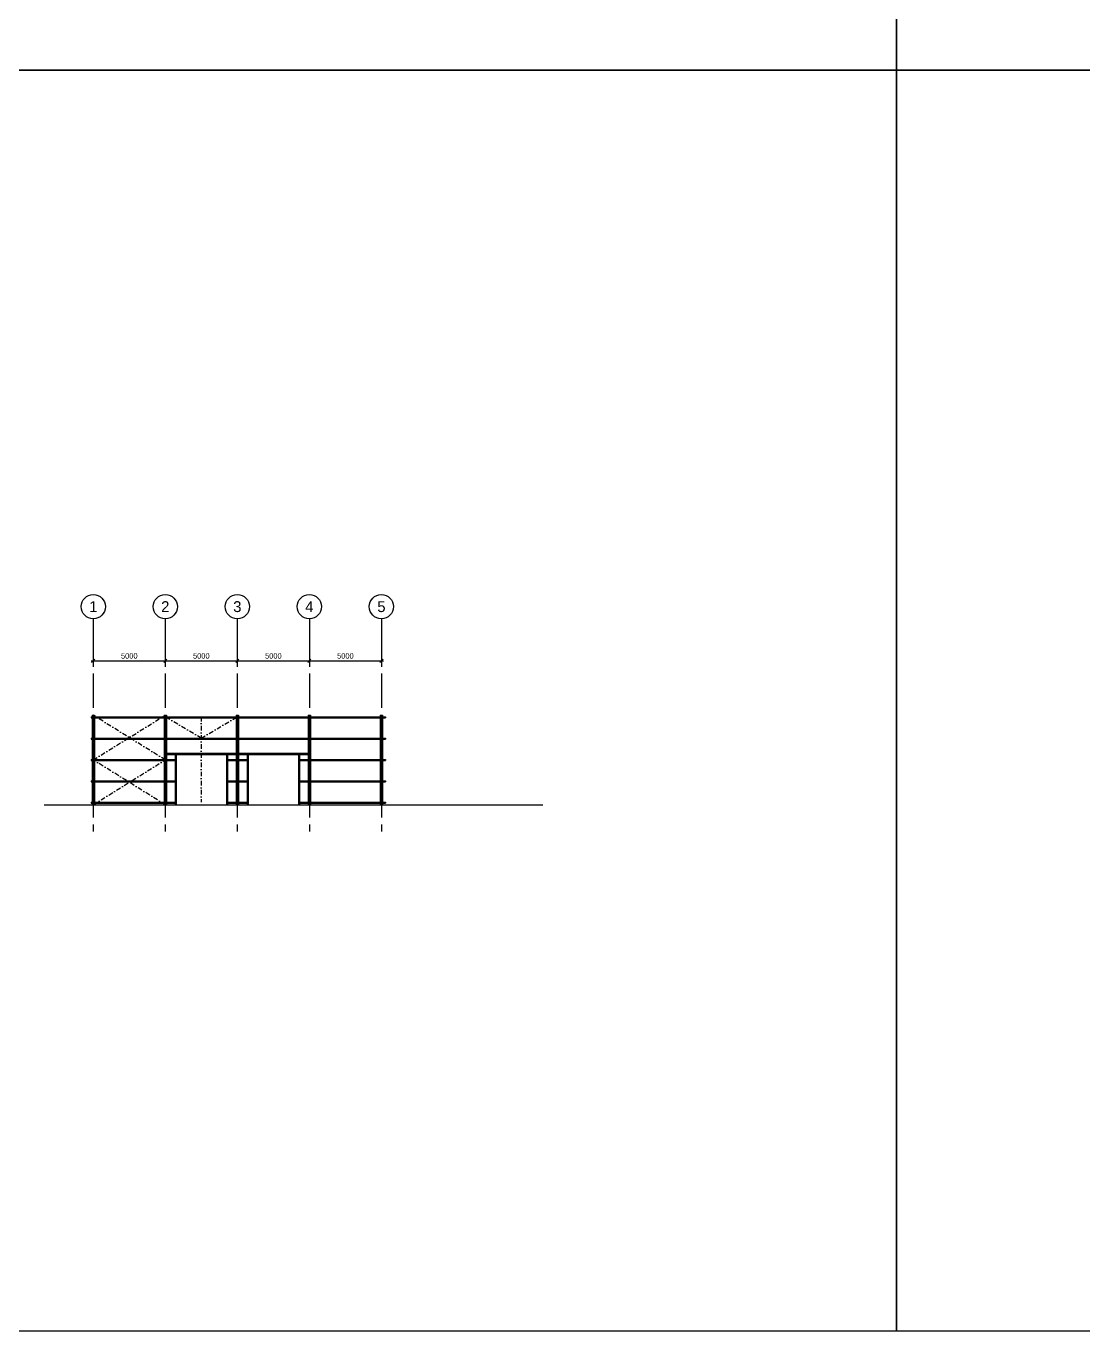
# Model space of a CAD drawing. Header units: millimetres. Extents: x 14826 to 891005, y -311366 to 56117.
# Drawn here: x 179178 to 252532, y -311366 to -220758 of the extents above; entities that cross this region are included whole.
import ezdxf
from ezdxf.enums import TextEntityAlignment as Align

# ---------------------------------------------------------------- set-up
doc = ezdxf.new("R2010")
doc.units = ezdxf.units.MM
for name, pattern in [('CENTER', [50.8, 31.75, -6.35, 6.35, -6.35]), ('DASHDOT', [25.4, 12.7, -6.35, 0, -6.35]), ('Hidden', [7.14375, 4.7625, -2.38125])]:
    doc.linetypes.add(name, pattern=pattern)
for name, color, linetype in [('AFR-STEEL SECTIONS', 3, 'Continuous'), ('AUR-CENTRELINES', 6, 'DASHDOT'), ('AUR-DIMS', 7, 'Continuous'), ('AUR-GRID CIRC', 3, 'Continuous'), ('AUR-GRID TEXT', 2, 'Continuous'), ('AUR-GRIDS', 7, 'CENTER'), ('AUR-SECTIONS', 3, 'Continuous')]:
    doc.layers.add(name, color=color, linetype=linetype)
doc.styles.add('ArialN', font='ARIALN.TTF')
doc.dimstyles.new('1-150', dxfattribs={"dimscale": 150, "dimtxt": 2.5, "dimasz": 1.5, "dimexe": 1, "dimexo": 2, "dimgap": 1, "dimtad": 1, "dimdec": 0, "dimzin": 0, "dimdsep": 46, "dimtxsty": 'Standard', "dimblk": 'OBLIQUE', "dimcen": 0, "dimdle": 1, "dimclrd": 7, "dimclre": 7, "dimclrt": 3, "dimadec": 0, "dimazin": 0, "dimtfac": 1, "dimtdec": 0, "dimtix": 1, "dimtmove": 2, "dimatfit": 0, "dimfxl": 6.5, "dimfxlon": 1, "dimtolj": 1, "dimtzin": 0, "dimarcsym": 0})

# ---------------------------------------------------------------- blocks, each defined once
blk = doc.blocks.new('_Oblique')
at = {"color": 0, "linetype": 'ByBlock', "lineweight": -2}
blk.add_line((-0.5, -0.5), (0.5, 0.5), dxfattribs=at)
blk = doc.blocks.new('*D158')
at = {"layer": 'AUR-DIMS', "color": 7, "lineweight": -2, "ltscale": 75, "transparency": 16777216}
for p, q in [((183839, -263859), (183839, -264984)), ((188839, -263859), (188839, -264984)), ((183689, -264834), (188989, -264834))]:
    blk.add_line(p, q, dxfattribs=at)
at = {"layer": 'Defpoints', "color": 0, "ltscale": 75, "transparency": 16777216}
for p in [(183839, -262290), (188839, -261912), (188839, -264834)]:
    blk.add_point(p, dxfattribs=at)
at = {"layer": 'AUR-DIMS', "color": 7, "lineweight": -2, "ltscale": 75, "transparency": 16777216, "xscale": 225, "yscale": 225, "zscale": 225, "rotation": 180}
blk.add_blockref('_Oblique', (183839, -264834), dxfattribs=at)
at = {"layer": 'AUR-DIMS', "color": 7, "lineweight": -2, "ltscale": 75, "transparency": 16777216, "xscale": 225, "yscale": 225, "zscale": 225}
blk.add_blockref('_Oblique', (188839, -264834), dxfattribs=at)
at = {"layer": 'AUR-DIMS', "color": 3, "ltscale": 75, "transparency": 16777216, "insert": (186339, -264496), "char_height": 375, "attachment_point": 5}
blk.add_mtext('\\A1;5000', dxfattribs=at)
blk = doc.blocks.new('*D159')
at = {"layer": 'AUR-DIMS', "color": 7, "lineweight": -2, "ltscale": 75, "transparency": 16777216}
for p, q in [((188839, -263859), (188839, -264984)), ((193839, -263859), (193839, -264984)), ((188689, -264834), (193989, -264834))]:
    blk.add_line(p, q, dxfattribs=at)
at = {"layer": 'Defpoints', "color": 0, "ltscale": 75, "transparency": 16777216}
for p in [(188839, -262290), (193839, -261912), (193839, -264834)]:
    blk.add_point(p, dxfattribs=at)
at = {"layer": 'AUR-DIMS', "color": 7, "lineweight": -2, "ltscale": 75, "transparency": 16777216, "xscale": 225, "yscale": 225, "zscale": 225, "rotation": 180}
blk.add_blockref('_Oblique', (188839, -264834), dxfattribs=at)
at = {"layer": 'AUR-DIMS', "color": 7, "lineweight": -2, "ltscale": 75, "transparency": 16777216, "xscale": 225, "yscale": 225, "zscale": 225}
blk.add_blockref('_Oblique', (193839, -264834), dxfattribs=at)
at = {"layer": 'AUR-DIMS', "color": 3, "ltscale": 75, "transparency": 16777216, "insert": (191339, -264496), "char_height": 375, "attachment_point": 5}
blk.add_mtext('\\A1;5000', dxfattribs=at)
blk = doc.blocks.new('*D160')
at = {"layer": 'AUR-DIMS', "color": 7, "lineweight": -2, "ltscale": 75, "transparency": 16777216}
for p, q in [((193839, -263859), (193839, -264984)), ((198839, -263859), (198839, -264984)), ((193689, -264834), (198989, -264834))]:
    blk.add_line(p, q, dxfattribs=at)
at = {"layer": 'Defpoints', "color": 0, "ltscale": 75, "transparency": 16777216}
for p in [(193839, -262290), (198839, -261912), (198839, -264834)]:
    blk.add_point(p, dxfattribs=at)
at = {"layer": 'AUR-DIMS', "color": 7, "lineweight": -2, "ltscale": 75, "transparency": 16777216, "xscale": 225, "yscale": 225, "zscale": 225, "rotation": 180}
blk.add_blockref('_Oblique', (193839, -264834), dxfattribs=at)
at = {"layer": 'AUR-DIMS', "color": 7, "lineweight": -2, "ltscale": 75, "transparency": 16777216, "xscale": 225, "yscale": 225, "zscale": 225}
blk.add_blockref('_Oblique', (198839, -264834), dxfattribs=at)
at = {"layer": 'AUR-DIMS', "color": 3, "ltscale": 75, "transparency": 16777216, "insert": (196339, -264496), "char_height": 375, "attachment_point": 5}
blk.add_mtext('\\A1;5000', dxfattribs=at)
blk = doc.blocks.new('*D168')
at = {"layer": 'AUR-DIMS', "color": 7, "lineweight": -2, "ltscale": 75, "transparency": 16777216}
for p, q in [((198839, -263859), (198839, -264984)), ((203839, -263859), (203839, -264984)), ((198689, -264834), (203989, -264834))]:
    blk.add_line(p, q, dxfattribs=at)
at = {"layer": 'Defpoints', "color": 0, "ltscale": 75, "transparency": 16777216}
for p in [(198839, -262290), (203839, -261912), (203839, -264834)]:
    blk.add_point(p, dxfattribs=at)
at = {"layer": 'AUR-DIMS', "color": 7, "lineweight": -2, "ltscale": 75, "transparency": 16777216, "xscale": 225, "yscale": 225, "zscale": 225, "rotation": 180}
blk.add_blockref('_Oblique', (198839, -264834), dxfattribs=at)
at = {"layer": 'AUR-DIMS', "color": 7, "lineweight": -2, "ltscale": 75, "transparency": 16777216, "xscale": 225, "yscale": 225, "zscale": 225}
blk.add_blockref('_Oblique', (203839, -264834), dxfattribs=at)
at = {"layer": 'AUR-DIMS', "color": 3, "ltscale": 75, "transparency": 16777216, "insert": (201339, -264496), "char_height": 375, "attachment_point": 5}
blk.add_mtext('\\A1;5000', dxfattribs=at)

msp = doc.modelspace()

# ---------------------------------------------------------------- linework, layer by layer
at = {"color": 1}
for p, q in [((183683.41348, -268720.93247), (204120.05635, -268722.1154, -4741.53384)), ((183683.41348, -268720.93247), (183683.41348, -268795.93285)), ((183683.41348, -268795.93285), (204120.05635, -268795.93285)), ((204120.05635, -268722.1154, -4741.53384), (204120.05635, -268797.11578, -4741.53384)), ((183683.41348, -270201.18447), (204120.05635, -270202.3674, -4741.53384)), ((183683.41348, -270201.18447), (183683.41348, -270276.18485)), ((183683.41348, -270276.18485), (204120.05635, -270276.18485)), ((204120.05635, -270202.3674, -4741.53384), (204120.05635, -270277.36778, -4741.53384)), ((183683.41348, -271681.43647), (189588.91382, -271681.43647)), ((183683.41348, -271681.43647), (183683.41348, -271756.43685)), ((183683.41348, -271756.43685), (189588.91382, -271756.43685)), ((189588.91382, -271329.43879), (189588.91382, -274829.43879)), ((193088.91382, -271681.43647), (194588.91382, -271681.43647)), ((193088.91382, -271756.43685), (194588.91382, -271756.43685)), ((194588.91382, -271329.43879), (194588.91382, -274829.43879)), ((198088.91382, -271681.43647), (204120.05635, -271682.6194, -4741.53384)), ((198088.91382, -271756.43685), (204120.05635, -271757.61978, -4741.53384)), ((204120.05635, -271682.6194, -4741.53384), (204120.05635, -271757.61978, -4741.53384)), ((183683.41348, -273161.68847), (189588.91382, -273161.68847)), ((183683.41348, -273161.68847), (183683.41348, -273236.68885)), ((183683.41348, -273236.68885), (189588.91382, -273236.68885)), ((193088.91382, -273161.68847), (194588.91382, -273161.68847)), ((193088.91382, -273236.68885), (194588.91382, -273236.68885)), ((198088.91382, -273161.68847), (204120.05635, -273162.8714, -4741.53384)), ((198088.91382, -273236.68885), (204120.05635, -273237.87178, -4741.53384)), ((204120.05635, -273162.8714, -4741.53384), (204120.05635, -273237.87178, -4741.53384)), ((183683.41348, -274641.9386), (189588.91382, -274641.9386)), ((183683.41348, -274641.9386), (183683.41348, -274716.93898)), ((183683.41348, -274716.93898), (189588.91382, -274716.93898)), ((193088.91382, -274641.94047), (194588.91382, -274641.94047)), ((193088.91382, -274716.94085), (194588.91382, -274716.94085)), ((198088.91382, -274641.94047), (204120.05635, -274641.94047, -4741.53384)), ((198088.91382, -274716.94085), (204120.05635, -274716.94085, -4741.53384)), ((204120.05635, -274643.1234, -4741.53384), (204120.05635, -274718.12378, -4741.53384))]:
    msp.add_line(p, q, dxfattribs=at)
for points in [[(239598.53327, -136284.53271), (26795.07721, -136284.53271), (26795.07721, -223825.06223), (239598.53327, -223825.06223)], [(369879.79872, -136284.53271), (239598.53327, -136284.53271), (239598.53327, -223825.06223), (369879.79872, -223825.06223)], [(239598.53327, -223825.06223), (26795.07721, -223825.06223), (26795.07721, -311365.59174), (239598.53327, -311365.59174)], [(369879.79872, -223825.06223), (239598.53327, -223825.06223), (239598.53327, -311365.59174), (369879.79872, -311365.59174)]]:
    msp.add_lwpolyline(points, close=True, dxfattribs=at)
at = {"layer": 'AFR-STEEL SECTIONS', "color": 3, "linetype": 'Continuous'}
for p, q in [((183753.41382, -268608.1656), (183753.41382, -274829.43879)), ((183753.41382, -268608.1656), (183924.41382, -268608.1656)), ((183924.41382, -268608.1656), (183924.41382, -274829.43879)), ((188753.41382, -268608.1656), (188753.41382, -274829.43879)), ((188753.41382, -268608.1656), (188924.41382, -268608.1656)), ((188924.41382, -268608.1656), (188924.41382, -274829.43879)), ((193753.41382, -268608.1656), (193753.41382, -274829.43879)), ((193753.41382, -268608.1656), (193924.41382, -268608.1656)), ((193924.41382, -268608.1656), (193924.41382, -274829.43879)), ((198753.41382, -268608.1656), (198753.41382, -274829.43879)), ((198753.41382, -268608.1656), (198924.41382, -268608.1656)), ((198924.41382, -268608.1656), (198924.41382, -274829.43879)), ((203753.41382, -268609.34853), (203753.41382, -274830.62172)), ((203753.41382, -268609.34853), (203924.41382, -268609.34853)), ((203924.41382, -268609.34853), (203924.41382, -274830.62172)), ((188842.37382, -271254.43879), (193835.45382, -271254.43879)), ((188842.37382, -271329.43879), (193835.45382, -271329.43879)), ((189513.91382, -271329.43879), (189513.91382, -274829.43879)), ((189588.91382, -271329.43879), (189588.91382, -274829.43879)), ((193088.91382, -271329.43879), (193088.91382, -274829.43879)), ((193163.91382, -271329.43879), (193163.91382, -274829.43879)), ((193842.37382, -271254.43879), (198835.45382, -271254.43879)), ((193842.37382, -271329.43879), (198835.45382, -271329.43879)), ((194513.91382, -271329.43879), (194513.91382, -274829.43879)), ((194588.91382, -271329.43879), (194588.91382, -274829.43879)), ((198088.91382, -271329.43879), (198088.91382, -274829.43879)), ((198163.91382, -271329.43879), (198163.91382, -274829.43879))]:
    msp.add_line(p, q, dxfattribs=at)
at = {"layer": 'AUR-CENTRELINES', "ltscale": 25}
for p, q in [((188838.91382, -271712.62865), (183838.91382, -268608.1656)), ((183838.91382, -271712.62865), (188838.91382, -268608.1656)), ((183838.91382, -274829.43879), (188838.91382, -271712.62865)), ((188838.91382, -274829.43879), (183838.91382, -271712.62865))]:
    msp.add_line(p, q, dxfattribs=at)
at = {"layer": 'AUR-CENTRELINES', "color": 2, "ltscale": 25}
for p, q in [((191338.91382, -270201.18447), (188838.91382, -268720.93247)), ((191338.91382, -268720.93247), (191338.91382, -274641.9386)), ((191338.91382, -270201.18447), (193838.91382, -268720.93247))]:
    msp.add_line(p, q, dxfattribs=at)
at = {"layer": 'AUR-GRID CIRC'}
for centre in [(183838.91382, -261072.18172, -4741.53384), (188838.91382, -261072.18172, -4741.53384), (193838.91382, -261072.18172, -4741.53384), (198838.91382, -261072.18172, -4741.53384), (203838.91382, -261072.77983, -9483.06769)]:
    msp.add_circle(centre, 840, dxfattribs=at)
at = {"layer": 'AUR-GRIDS', "ltscale": 75}
for p, q in [((183838.91382, -261912.18172), (183838.91382, -277001.75999)), ((188838.91382, -261912.18172), (188838.91382, -277001.75999)), ((193838.91382, -261912.18172), (193838.91382, -277001.75999)), ((198838.91382, -261912.18172), (198838.91382, -277001.75999)), ((203838.91382, -261912.18172), (203838.91382, -277001.75999))]:
    msp.add_line(p, q, dxfattribs=at)
at = {"layer": 'AUR-SECTIONS', "color": 1, "linetype": 'Hidden', "ltscale": 10}
for p, q in [((183835.45382, -268608.1656), (183835.45382, -274829.43879)), ((183842.37382, -268608.1656), (183842.37382, -274829.43879)), ((188835.45382, -268608.1656), (188835.45382, -274829.43879)), ((188842.37382, -268608.1656), (188842.37382, -274829.43879)), ((193835.45382, -268608.1656), (193835.45382, -274829.43879)), ((193842.37382, -268608.1656), (193842.37382, -274829.43879)), ((198835.45382, -268608.1656), (198835.45382, -274829.43879)), ((198842.37382, -268608.1656), (198842.37382, -274829.43879)), ((203835.45382, -268609.34853), (203835.45382, -274830.62172)), ((203842.37382, -268609.34853), (203842.37382, -274830.62172)), ((189581.41382, -271329.43879), (189581.41382, -274829.43879)), ((193096.41382, -271329.43879), (193096.41382, -274829.43879)), ((194581.41382, -271329.43879), (194581.41382, -274829.43879)), ((198096.41382, -271329.43879), (198096.41382, -274829.43879))]:
    msp.add_line(p, q, dxfattribs=at)
at = {"layer": 'AUR-SECTIONS', "color": 2, "ltscale": 75}
msp.add_line((180422.44371, -274829.43879), (215054.37719, -274829.43879), dxfattribs=at)

# ---------------------------------------------------------------- texts
at = {"layer": 'AUR-GRID TEXT', "color": 7, "style": 'ArialN', "width": 1.2}
for s, p in [('1', (183838.91382, -261072.18172, -4741.53384)), ('2', (188838.91382, -261072.18172, -4741.53384)), ('3', (193838.91382, -261072.18172, -4741.53384)), ('4', (198838.91382, -261072.18172, -4741.53384)), ('5', (203838.91382, -261072.77983, -9483.06769))]:
    msp.add_text(s, height=750, dxfattribs=at).set_placement(p, align=Align.MIDDLE_CENTER)

# ---------------------------------------------------------------- dimensions: what is measured, and where the dimension line sits
at = {"layer": 'AUR-DIMS', "ltscale": 75}
for base, p1, p2, picture, middle in [((188838.91382, -264833.85852), (183838.91382, -262290.35049), (188838.91382, -261911.58361), '*D158', (186338.91382, -264496.35852)), ((193838.91382, -264833.85852), (188838.91382, -262290.35049), (193838.91382, -261911.58361), '*D159', (191338.91382, -264496.35852)), ((198838.91382, -264833.85852, 4741.53384), (193838.91382, -262290.35049, 4741.53384), (198838.91382, -261911.58361, 4741.53384), '*D160', (196338.91382, -264496.35852, 4741.53384)), ((203838.91382, -264833.85852, 4741.53384), (198838.91382, -262290.35049, 4741.53384), (203838.91382, -261911.58361, 4741.53384), '*D168', (201338.91382, -264496.35852, 4741.53384))]:
    dim = msp.add_linear_dim(base=base, p1=p1, p2=p2, dimstyle='1-150', dxfattribs=at)
    dim.commit()
    dim.dimension.update_dxf_attribs({"geometry": picture, "text_midpoint": middle})

doc.saveas('drawing.dxf')
